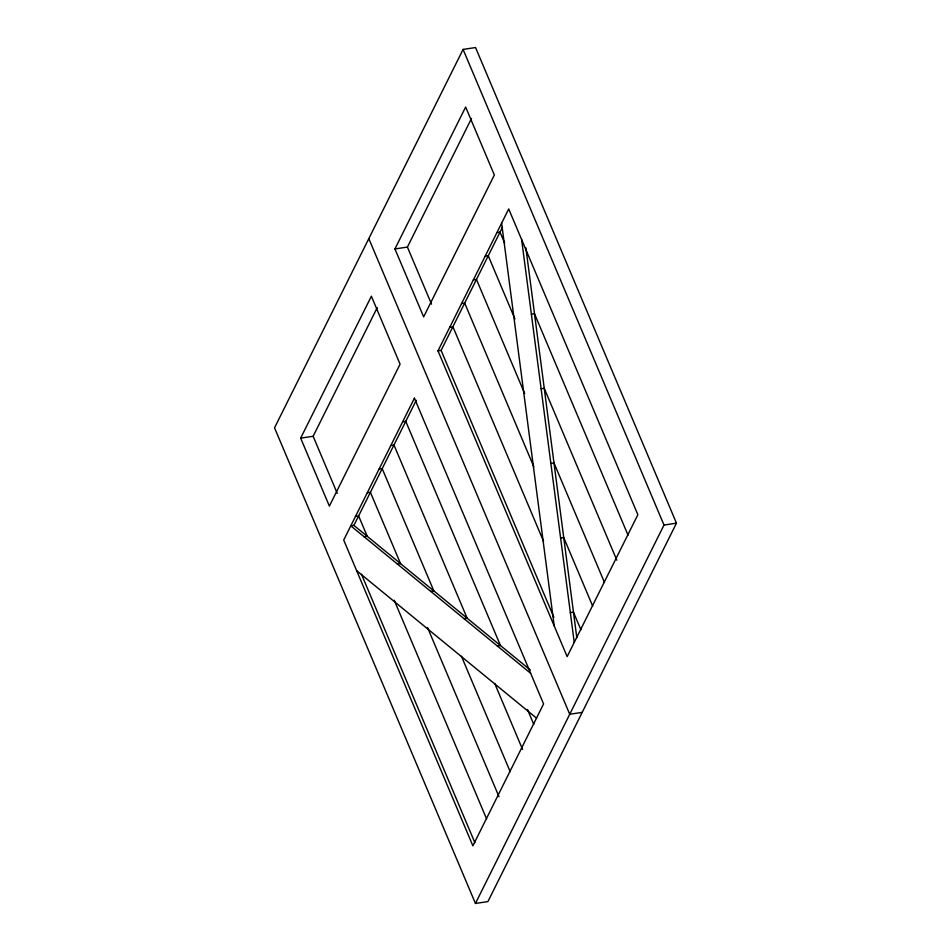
<?xml version="1.0" encoding="UTF-8"?>
<svg xmlns="http://www.w3.org/2000/svg" width="951" height="951" viewBox="0 0 951 951"><rect width="100%" height="100%" fill="white"/><g stroke="black" fill="none" stroke-linecap="round" stroke-linejoin="round"><path stroke-width="1.43" d="M463.089 49.416L274.53 427.819L475.441 903.45L487.911 901.584L676.47 523.181L475.559 47.55L463.089 49.416L664 525.047L475.441 903.45M300.659 438.138L371.377 296.236L400.074 364.185L329.367 506.087L300.659 438.138L313.141 436.283L377.238 307.637M394.938 248.936L465.645 107.035L494.354 174.984L423.647 316.885L394.938 248.936L407.408 247.082L471.518 118.435M437.995 350.86L508.702 208.958L637.859 514.717L567.153 656.618L437.995 350.86L441.109 350.396L502.39 227.42M530.646 673.296L350.8 525.844L353.915 525.38L416.229 400.323M496.921 232.603L500.036 232.139L504.624 242.992M485.129 256.259L488.255 255.795L514.955 319.013M473.348 279.903L476.463 279.439L524.667 393.548M461.568 303.559L464.682 303.096L533.82 466.763M531.383 314.187L534.498 313.723L628.04 535.175M449.775 327.203L452.902 326.74L543.556 541.357M541.119 388.804L544.245 388.341L616.83 560.198M402.642 421.804L405.756 421.341L500.452 645.527L497.337 645.991M390.861 445.46L393.976 444.997L467.143 618.209L464.029 618.685M379.069 469.105L382.195 468.641L433.834 590.904L430.72 591.367M550.867 463.41L553.981 462.947L604.479 582.487M367.288 492.761L370.403 492.297L400.526 563.598L397.399 564.062M355.508 516.405L358.622 515.941L367.217 536.281L364.09 536.744M560.603 538.028L563.729 537.565L592.711 606.167M664 525.047L676.47 523.181M570.35 612.634L573.465 612.171L580.918 629.8M582.19 712.382L569.72 714.249L368.81 238.618M353.915 525.38L530.325 670.015M356.649 570.683L536.507 718.136M407.408 247.082L431.528 304.154M441.109 350.396L553.886 617.365M527.472 709.482L533.773 724.4M494.722 683.496L522.563 749.412M461.425 656.226L510.2 771.689M427.546 627.565L498.99 796.7M394.237 600.259L486.627 818.977M313.141 436.283L337.248 493.355M361.499 574.309L474.846 842.634M525.903 247.89L576.805 637.693M521.635 239.581L574.238 642.412M501.617 223.164L554.219 625.996M414.422 398.16L343.715 540.061L472.873 845.831L543.592 703.918L414.422 398.16"/></g></svg>
